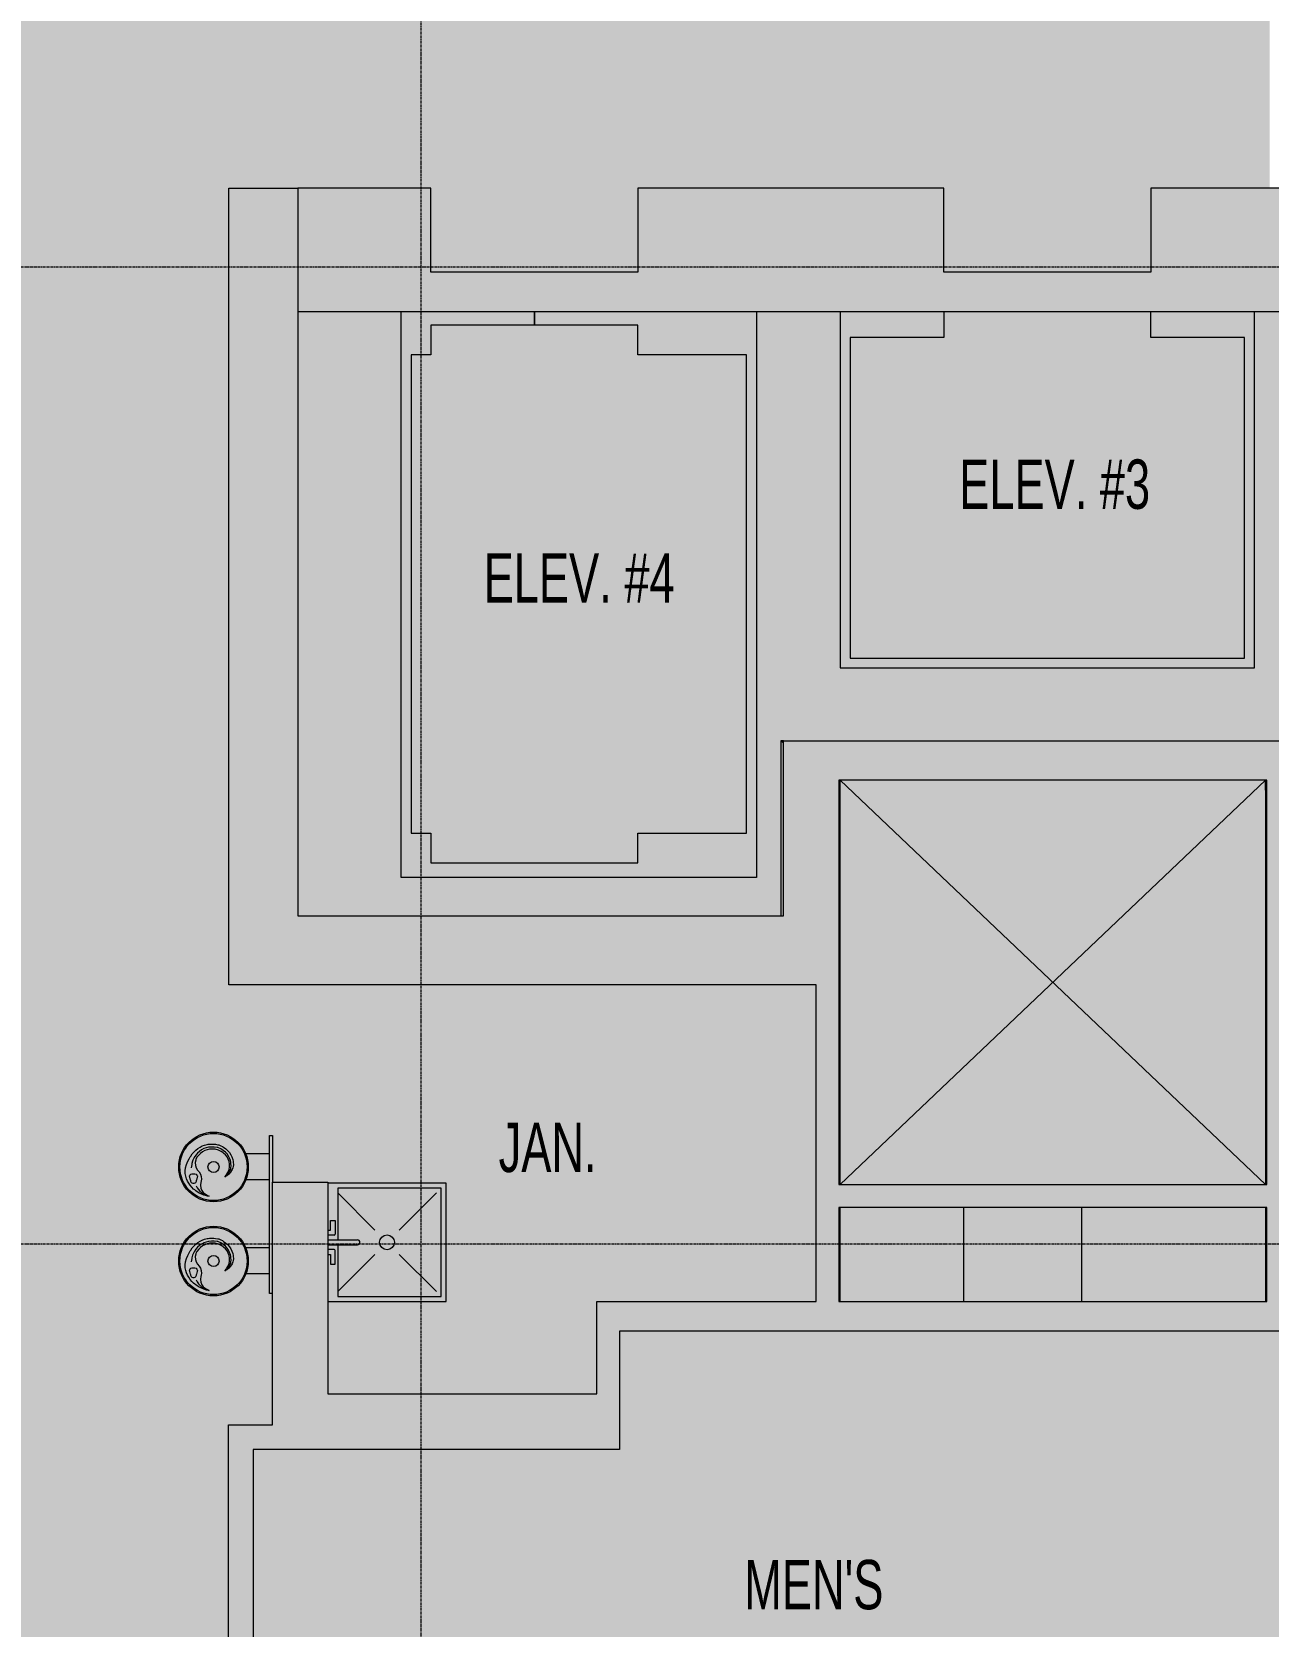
# Model space of a CAD drawing. Header units: inches. Extents: x -203 to 2908, y -968 to 768.
# Drawn here: x 515.8 to 766.5, y -290.8 to 32.3 of the extents above; entities that cross this region are included whole.
import ezdxf

# ---------------------------------------------------------------- set-up
doc = ezdxf.new("R2010")
doc.units = ezdxf.units.IN
doc.header["$MEASUREMENT"] = 0
doc.linetypes.add('Grid Line 1_2_', pattern=[0.875, 0.5, -0.125, 0.125, -0.125])
for name, color, linetype, lineweight in [('A-Anno-Bldg', 7, 'Continuous', 9), ('A-Bldg-Patt', 7, 'Continuous', 9), ('A-Cols-Bldg', 7, 'Continuous', 9), ('A-DETL-GENF', 92, 'Continuous', 9), ('A-DETL-THIN', 151, 'Continuous', 9), ('A-Flor-Evtr', 7, 'Continuous', 9), ('A-Flor-Pfix-Exst', 7, 'Continuous', 9), ('A-WALL', 113, 'Continuous', 13), ('A-Wall-Exst', 7, 'Continuous', 9), ('A-WALL-PATT', 111, 'Continuous', 13), ('I-WALL', 2, 'Continuous', 13), ('Jenner and Block 9fl_BB - MODIFIED_pb_dwg', 8, 'Continuous', 9), ('S-GRID', 1, 'Continuous', 9)]:
    doc.layers.add(name, color=color, linetype=linetype, lineweight=lineweight)
doc.styles.add('Arial Narrow', font='ARIALN.TTF', dxfattribs={"width": 0.8, "height": 10})

# ---------------------------------------------------------------- blocks, each defined once
blk = doc.blocks.new('Jenner and Block 9fl_BB - MODIFIED_pb_dwg-4752101-LEVEL 8 - RCP')
at = {"layer": 'A-Bldg-Patt'}
blk.add_hatch(color=256, dxfattribs=at).paths.add_polyline_path([(728.74, -224.99), (728.74, -205.94), (704.74, -205.94), (704.74, -224.99)], flags=0)
for p, q in [((728.74, -205.94), (704.74, -205.94)), ((704.74, -205.94), (704.74, -224.99)), ((728.74, -224.99), (728.74, -205.94)), ((704.74, -224.99), (728.74, -224.99))]:
    blk.add_line(p, q, dxfattribs=at)
at = {"layer": 'A-Cols-Bldg'}
for p, q in [((704.74, -205.94), (704.74, -224.99)), ((728.74, -224.99), (728.74, -205.94))]:
    blk.add_line(p, q, dxfattribs=at)
at = {"layer": 'A-Flor-Evtr'}
for p, q in [((662.73, -24.34), (662.73, -139.09)), ((763.73, -96.59), (763.73, -24.34)), ((765.98, -119.34), (679.73, -201.31)), ((765.98, -201.31), (679.73, -119.34))]:
    blk.add_line(p, q, dxfattribs=at)
at = {"layer": 'A-Flor-Evtr', "flags": 128}
for points in [[(662.73, -139.09), (590.73, -139.09), (590.73, -24.34)], [(617.73, -24.34), (617.73, -27.09), (596.73, -27.09), (596.73, -33.09), (592.73, -33.09), (592.73, -130.09), (596.73, -130.09), (596.73, -136.09), (638.73, -136.09), (638.73, -130.09), (660.73, -130.09), (660.73, -33.09), (638.73, -33.09), (638.73, -27.09), (617.73, -27.09), (617.73, -24.34)], [(679.73, -24.34), (679.73, -96.59), (763.73, -96.59)], [(700.73, -24.34), (700.73, -29.59), (681.73, -29.59), (681.73, -94.59), (761.73, -94.59)], [(761.73, -94.59), (761.73, -29.59), (742.73, -29.59), (742.73, -24.34)]]:
    blk.add_lwpolyline(points, dxfattribs=at)
at = {"layer": 'A-Flor-Pfix-Exst'}
for p, q in [((564.59, -191.38), (564.59, -200.84)), ((559.17, -195.02), (563.97, -195.02)), ((547.98, -200.43), (547.8, -199.56)), ((549.37, -199.56), (549.21, -200.43)), ((559.25, -200.27), (563.97, -200.27)), ((599.84, -201.01), (575.84, -201.01)), ((585.37, -210.53), (577.84, -203.01)), ((590.32, -210.53), (597.84, -203.01)), ((577.13, -211.56), (575.84, -211.56)), ((575.84, -212.51), (581.84, -212.51)), ((559.17, -214.09), (563.97, -214.09)), ((575.84, -213.51), (581.84, -213.51)), ((577.13, -214.45), (575.84, -214.45)), ((577.84, -223.01), (585.37, -215.48)), ((597.84, -223.01), (590.32, -215.48)), ((547.98, -219.5), (547.8, -218.63)), ((549.37, -218.63), (549.21, -219.5)), ((559.25, -219.34), (563.97, -219.34))]:
    blk.add_line(p, q, dxfattribs=at)
at = {"layer": 'A-Flor-Pfix-Exst', "flags": 128}
for points in [[(549.48, -194.01), (549.92, -193.73), (550.36, -193.48), (550.83, -193.29), (551.34, -193.17), (551.56, -193.13), (551.84, -193.12), (552.44, -193.09), (552.69, -193.1), (553.05, -193.15), (553.54, -193.22), (553.71, -193.27), (554.16, -193.47), (554.44, -193.6), (554.7, -193.75), (555.14, -194.08), (555.4, -194.32), (555.53, -194.44), (555.89, -194.84), (556.16, -195.28), (556.37, -195.71), (556.55, -196.21), (556.65, -196.61), (556.66, -196.75), (556.69, -197.3), (556.63, -197.64), (556.57, -197.93), (556.43, -198.28), (556.1, -198.78), (555.74, -199.18), (555.35, -199.52), (554.96, -199.72), (555.31, -199.44), (555.65, -199.01), (555.97, -198.54), (556.13, -198.18), (556.19, -197.88), (556.23, -197.55), (556.18, -197), (556.16, -196.76), (556.08, -196.46), (555.9, -195.97), (555.69, -195.53), (555.4, -195.1), (555.05, -194.72), (554.63, -194.37), (554.13, -194.06), (553.52, -193.81), (553.39, -193.77), (552.78, -193.72), (552.63, -193.71), (552.21, -193.73), (551.66, -193.76), (551.14, -193.88), (550.71, -194.03), (550.24, -194.29), (549.8, -194.61), (549.41, -194.94), (549.06, -195.34), (548.75, -195.84), (548.48, -196.39), (548.41, -196.56), (548.25, -197.06), (548.22, -197.24), (548.14, -197.9)], [(564.59, -223.38), (563.97, -223.38), (563.97, -191.38), (564.59, -191.38)], [(551.05, -203.28), (551.58, -203.56), (551.78, -203.69), (551.41, -203.65), (551.23, -203.62), (550.7, -203.45), (550.54, -203.4), (550.1, -203.2), (549.75, -203.02), (549.55, -202.91), (549.08, -202.58), (548.84, -202.4), (548.62, -202.22), (548.25, -201.85), (547.92, -201.45), (547.62, -201.02), (547.38, -200.61), (547.17, -200.13), (547.02, -199.63), (546.93, -199.09), (546.9, -198.83), (546.9, -198.52), (546.98, -197.91), (547.15, -197.25), (547.43, -196.59), (547.72, -196.06), (547.93, -195.68), (548.02, -195.53), (548.35, -195.07), (548.7, -194.67), (549.08, -194.31), (549.48, -194.01)], [(554.96, -199.72), (555.25, -199.35), (555.36, -199.18), (555.55, -198.85), (555.74, -198.38), (555.79, -198.22), (555.88, -197.73), (555.9, -197.34), (555.89, -197.15), (555.8, -196.62), (555.62, -196.13), (555.39, -195.69), (555.08, -195.28), (554.68, -194.91), (554.52, -194.78), (554.21, -194.58), (553.68, -194.31), (552.98, -194.1), (552.41, -194.1), (551.86, -194.14), (551.34, -194.26), (550.87, -194.43), (550.43, -194.66), (550, -194.98), (549.64, -195.34), (549.29, -195.77), (549.08, -196.21), (549.03, -196.33), (548.95, -196.85), (548.98, -197.42), (549.13, -197.92), (549.38, -198.36), (549.73, -198.75), (550, -199.19), (550.16, -199.64), (550.19, -200.24), (550.15, -200.54), (550.06, -200.87), (550.03, -201.37), (550.02, -201.46), (550.08, -202.04), (550.25, -202.53), (550.58, -202.94), (551.05, -203.28)], [(575.84, -225.01), (599.84, -225.01), (599.84, -201.01)], [(577.84, -213.51), (577.84, -224.01), (598.84, -224.01), (598.84, -202.01), (577.84, -202.01), (577.84, -212.51)], [(575.84, -210.56), (576.34, -210.56), (576.34, -208.56), (577.34, -208.56), (577.34, -211.35)], [(549.03, -215.4), (548.95, -215.92), (548.98, -216.49), (549.13, -216.99), (549.38, -217.44), (549.73, -217.83), (550, -218.27), (550.16, -218.71), (550.19, -219.31), (550.15, -219.61), (550.06, -219.95), (550.03, -220.45), (550.02, -220.53), (550.08, -221.11), (550.25, -221.6), (550.58, -222.01), (551.05, -222.35), (551.58, -222.64), (551.78, -222.76), (551.41, -222.72), (551.23, -222.69), (550.7, -222.53), (550.54, -222.47), (550.1, -222.27), (549.75, -222.09), (549.55, -221.99), (549.08, -221.65), (548.84, -221.47), (548.62, -221.29), (548.25, -220.93), (547.92, -220.53), (547.62, -220.09), (547.38, -219.68), (547.17, -219.2), (547.02, -218.7), (546.93, -218.17), (546.9, -217.9), (546.9, -217.59), (546.98, -216.99), (547.15, -216.32), (547.43, -215.66), (547.72, -215.13), (547.93, -214.75), (548.02, -214.61), (548.35, -214.14), (548.7, -213.74), (549.08, -213.38), (549.48, -213.08), (549.92, -212.8), (550.36, -212.56), (550.83, -212.36), (551.34, -212.24), (551.56, -212.21), (551.84, -212.19), (552.44, -212.16), (552.69, -212.17), (553.05, -212.22), (553.54, -212.3), (553.71, -212.34), (554.16, -212.54), (554.44, -212.67), (554.7, -212.82), (555.14, -213.16), (555.4, -213.39), (555.53, -213.51), (555.89, -213.91), (556.16, -214.35), (556.37, -214.79), (556.55, -215.29), (556.65, -215.69), (556.66, -215.82), (556.69, -216.38), (556.63, -216.71), (556.57, -217), (556.43, -217.36), (556.1, -217.85), (555.74, -218.25), (555.35, -218.59), (554.96, -218.79), (555.31, -218.51), (555.65, -218.09), (555.97, -217.61), (556.13, -217.25), (556.19, -216.95), (556.23, -216.62), (556.18, -216.07), (556.16, -215.83), (556.08, -215.53), (555.9, -215.05), (555.69, -214.6), (555.4, -214.18), (555.05, -213.8), (554.63, -213.44), (554.13, -213.13), (553.52, -212.88), (553.39, -212.84)], [(551.66, -212.83), (551.14, -212.95), (550.71, -213.1), (550.24, -213.36), (549.8, -213.68), (549.41, -214.02), (549.06, -214.42), (548.75, -214.91), (548.48, -215.46), (548.41, -215.63), (548.25, -216.13), (548.22, -216.31), (548.14, -216.97)], [(554.96, -218.79), (555.25, -218.42), (555.36, -218.26), (555.55, -217.92), (555.74, -217.45), (555.79, -217.3), (555.88, -216.81), (555.9, -216.41), (555.89, -216.23), (555.8, -215.69), (555.62, -215.2), (555.39, -214.77), (555.08, -214.35), (554.68, -213.99), (554.52, -213.85), (554.21, -213.65), (553.68, -213.38), (552.98, -213.17), (552.41, -213.17), (551.86, -213.21), (551.34, -213.33), (550.87, -213.5), (550.43, -213.74), (550, -214.05), (549.64, -214.41), (549.29, -214.85), (549.08, -215.28), (549.03, -215.4)], [(553.39, -212.84), (552.78, -212.8), (552.63, -212.78), (552.21, -212.8), (551.66, -212.83)], [(575.84, -215.45), (576.34, -215.45), (576.34, -217.45), (577.34, -217.45), (577.34, -214.67)]]:
    blk.add_lwpolyline(points, dxfattribs=at)
at = {"layer": 'A-Flor-Pfix-Exst'}
for centre, radius in [((552.65, -197.74), 7.06), ((552.65, -197.74), 6.81), ((552.65, -197.74), 1.12), ((552.65, -216.81), 7.06), ((552.65, -216.81), 6.81), ((587.84, -213.01), 1.5), ((552.65, -216.81), 1.12)]:
    blk.add_circle(centre, radius, dxfattribs=at)
for centre, radius, start, end in [((548.05, -199.51), 0.25, 107.3221, 191.1821), ((548.58, -201.22), 2.04, 72.5832, 107.3221), ((549.12, -199.51), 0.25, 349.6192, 72.5832), ((548.59, -200.44), 0.615, 178.7302, 1.2698), ((552.56, -200), 3.77, 204.5495, 258.0105), ((577.13, -211.35), 0.215, 270, 360), ((581.84, -213.01), 0.5, 270, 90), ((577.13, -214.67), 0.215, 0, 90), ((548.05, -218.58), 0.25, 107.3221, 191.1821), ((548.58, -220.3), 2.04, 72.5832, 107.3221), ((548.59, -219.52), 0.615, 178.7302, 1.2698), ((549.12, -218.59), 0.25, 349.6192, 72.5832), ((552.56, -219.08), 3.77, 204.5495, 258.0105)]:
    blk.add_arc(centre, radius, start, end, dxfattribs=at)
at = {"layer": 'A-Wall-Exst'}
for p, q in [((765.98, -119.34), (765.98, -201.31)), ((679.73, -224.99), (679.73, -205.94))]:
    blk.add_line(p, q, dxfattribs=at)
at = {"layer": 'A-Wall-Exst', "flags": 128}
for points in [[(668.23, -111.34), (667.73, -111.34), (667.73, -146.84)], [(679.48, -160.84), (679.73, -160.84), (679.73, -119.34)], [(765.98, -119.34), (765.98, -121.34), (766.24, -121.34)], [(679.73, -201.31), (679.73, -160.84), (679.48, -160.84)], [(765.98, -205.94), (765.98, -217.72), (765.98, -224.99)]]:
    blk.add_lwpolyline(points, dxfattribs=at)
at = {"layer": 'A-WALL-PATT', "color": 7, "lineweight": 9}
for p, q in [((765.98, -121.34), (765.98, -119.34)), ((679.48, -160.84), (679.73, -160.84))]:
    blk.add_line(p, q, dxfattribs=at)
at = {"layer": 'A-WALL-PATT', "color": 7, "lineweight": 9, "flags": 128}
for points in [[(668.23, -111.68), (667.73, -111.34)], [(679.48, -160.55), (679.73, -160.84)], [(766.24, -217.89), (765.98, -217.72)]]:
    blk.add_lwpolyline(points, close=True, dxfattribs=at)
at = {"layer": 'A-Anno-Bldg', "char_height": 10, "attachment_point": 1, "line_spacing_factor": 0.968573, "style": 'Arial Narrow'}
for s, insert, width in [('ELEV. #3', (703.87, -54.34), 46.0088), ('ELEV. #4', (607.43, -73.35), 46.0088), ('JAN.', (610.48, -188.77), 23.5536), ("MEN'S", (660.27, -277.39), 33.3167)]:
    blk.add_mtext(s, dxfattribs=dict(at, insert=insert, width=width))

msp = doc.modelspace()

# ---------------------------------------------------------------- hatches: boundary and pattern name
at = {"layer": 'A-DETL-GENF'}
h = msp.add_hatch(color=9, dxfattribs=at)
h.paths.add_polyline_path([(660.98, -433.44), (660.98, -433.94), (656.69, -433.94), (656.69, -433.44)], flags=0)
h.paths.add_polyline_path([(131.76, -847.99), (290.74, -780.5), (227.71, -632.01), (203.3, -642.37), (194.97, -622.75), (199.23, -620.94), (205.75, -636.3), (297.88, -597.2), (299.68, -601.45), (231.97, -630.2), (295, -778.69), (401.08, -733.65), (338.06, -585.16), (336.5, -585.82), (334.7, -581.57), (419.28, -545.66), (421.09, -549.92), (342.31, -583.36), (405.34, -731.84), (515.31, -685.15), (511.69, -685.15), (511.69, -619.4), (491.89, -619.4), (491.89, -612.4), (492.01, -612.4), (492.01, -532.94), (471.73, -532.94), (471.73, -528.42), (457.91, -534.29), (456.1, -530.03), (470.83, -523.78), (471.73, -525.91), (471.73, -508.94), (495.73, -508.94), (495.73, -510.53), (555.67, -510.53), (555.67, -394.75), (560.67, -394.75), (560.67, -437.31), (560.17, -437.31), (560.17, -441.94), (560.67, -441.94), (560.67, -498.09), (620.88, -498.09), (620.88, -477.65), (625.88, -477.65), (625.88, -500.46), (758.51, -500.46), (758.46, -433.94), (754.23, -433.94), (754.23, -433.44), (758.51, -433.44), (758.51, -376.94), (697.48, -376.94), (697.48, -433.44), (721.73, -433.44), (721.73, -433.94), (693.48, -433.94), (693.48, -433.44), (696.98, -433.43), (696.98, -376.94), (661.48, -376.94), (661.48, -433.44), (660.98, -433.44), (660.98, -376.94), (625.46, -376.94), (625.46, -433.44), (624.19, -433.44), (624.19, -433.94), (625.46, -433.94), (625.46, -441.94), (600.17, -441.94), (600.17, -437.31), (620.83, -437.31), (620.83, -304.37), (601.17, -304.37), (601.17, -299.75), (634.61, -299.75), (634.61, -357.01), (665.48, -357.01), (665.48, -344.95), (665.98, -344.95), (665.98, -357.01), (696.98, -357.01), (696.98, -299.95), (699.23, -299.95), (699.23, -300.45), (697.48, -300.45), (697.48, -357.01), (733.48, -357.01), (733.48, -300.45), (731.73, -300.45), (731.73, -299.95), (757.71, -299.95), (757.71, -300.45), (733.98, -300.45), (733.98, -357.01), (793.96, -357.01), (793.96, -300.45), (790.21, -300.45), (790.21, -299.95), (793.96, -299.95), (793.96, -230.99), (634.98, -230.99), (634.98, -254.99), (560.67, -254.98), (560.67, -299.75), (561.17, -299.75), (561.17, -304.37), (560.67, -304.37), (560.67, -346.75), (555.67, -346.75), (555.67, -249.98), (564.59, -249.98), (564.59, -200.84), (575.84, -200.84), (575.84, -243.74), (630.36, -243.74), (630.36, -224.99), (674.86, -224.99), (674.86, -160.84), (555.74, -160.84), (555.74, 0.66), (596.73, 0.66), (596.73, -16.34), (638.73, -16.34), (638.73, 0.66), (700.73, 0.66), (700.73, -16.34), (742.73, -16.34), (742.73, 0.66), (766.8, 0.66), (766.8, 103.43), (726.05, 103.43), (726.05, 294.15), (766.8, 294.15), (766.8, 350.67), (785.11, 350.67), (785.11, 346.92), (771.42, 346.92), (771.42, 227.06), (826.8, 227.06), (826.8, 228.74), (831.42, 228.74), (831.42, 268.74), (826.8, 268.74), (826.8, 346.92), (825.11, 346.92), (825.11, 350.67), (1166.99, 350.67), (1166.99, 227.06), (1492.42, 227.06), (1492.42, 350.67), (1553.42, 350.67), (1553.42, 351.59), (1718.67, 351.59), (1718.67, 360.59), (1723.3, 360.59), (1723.3, 351.59), (1910.23, 351.59), (1910.23, 580.43), (-120.35, 580.43), (-120.35, 406.96), (48.71, 406.96), (48.71, 428.91), (66.73, 428.91), (66.73, 424.29), (53.33, 424.29), (53.33, 330.65), (48.71, 330.65), (48.71, 402.34), (-120.35, 402.34), (-120.35, 286.96), (48.71, 286.96), (48.71, 290.65), (53.33, 290.65), (53.33, 280.65), (48.71, 280.65), (48.71, 282.34), (-120.35, 282.34), (-120.35, 166.96), (48.71, 166.96), (48.71, 240.65), (53.33, 240.65), (53.33, 160.65), (48.71, 160.65), (48.71, 162.34), (-120.35, 162.34), (-120.35, 0.55), (-80.76, 0.55), (-80.76, -14.04), (48.71, -14.04), (48.71, 120.65), (53.33, 120.65), (53.33, -25.35), (48.71, -25.35), (48.71, -18.66), (-80.76, -18.66), (-80.76, -30.95), (-120.35, -30.95), (-120.35, -193.04), (48.71, -193.04), (48.71, -65.35), (53.33, -65.35), (53.33, -220.93), (67.88, -255.19), (63.62, -257), (48.71, -221.87), (48.71, -197.66), (-120.35, -197.66), (-120.35, -254.17), (-74.95, -361.1), (79.91, -295.37), (79.25, -293.82), (83.5, -292.01), (138.94, -422.62), (134.69, -424.43), (81.71, -299.63), (-73.15, -365.36), (42.29, -637.25), (197.13, -571.52), (169.07, -505.43), (173.33, -503.62), (203.19, -573.97), (182.94, -582.57), (183.6, -584.12), (179.34, -585.93), (178.68, -584.37), (44.1, -641.5), (118.32, -816.32)], flags=0)
h.paths.add_polyline_path([(225.76, -805.76), (216.38, -783.67), (238.47, -774.29), (247.85, -796.38), (227.71, -804.93)], flags=0)
h.paths.add_polyline_path([(446.67, -711.97), (437.29, -689.88), (459.38, -680.5), (468.76, -702.59), (455.33, -708.29)], flags=0)
h.paths.add_polyline_path([(516.31, -684.73), (893.34, -524.65), (963.74, -524.65), (963.74, -523.31), (943.94, -523.31), (943.94, -499.31), (963.74, -499.31), (963.74, -496.94), (968.74, -496.94), (968.74, -456.94), (963.74, -456.94), (963.74, -457.44), (946.48, -457.44), (946.48, -308.86), (799.96, -308.86), (799.96, -363.01), (764.51, -363.01), (764.51, -516.53), (744.73, -516.53), (744.73, -518.83), (942.73, -518.83), (942.73, -523.83), (744.73, -523.83), (744.73, -532.94), (725.26, -532.94), (725.26, -561.42), (744.73, -561.42), (744.73, -585.42), (725.26, -585.42), (725.26, -591.53), (659.62, -619.4), (590.81, -619.4), (590.81, -647.06), (516.73, -647.06), (516.73, -643.56), (587.31, -643.56), (587.31, -619.4), (516.31, -619.4), (516.31, -647.06)], flags=0)
h.paths.add_polyline_path([(641.71, -612.4), (658.19, -612.4), (718.26, -586.9), (718.26, -516.53), (499.01, -516.53), (499.01, -612.4), (590.81, -612.4)], flags=0)
h.paths.add_polyline_path([(266.06, -553.39), (246.26, -506.74), (353.03, -461.4), (225.02, -159.89), (118.32, -205.4), (108.25, -181.68), (108.25, 5.05), (112.87, 5.05), (112.87, -31.04), (203.26, -31.04), (203.26, 5.05), (260.18, 5.05), (261.13, 4.11), (257.73, 4.11), (257.73, 0.96), (258.26, 0.43), (250.87, 0.43), (250.87, -35.66), (237.05, -35.66), (237.05, -149.24), (363.42, -149.24), (363.42, -0.52), (297.73, -0.52), (297.73, 4.11), (495.73, 4.11), (495.73, -81.52), (491.11, -81.52), (491.11, -0.52), (368.05, -0.52), (368.05, -149.24), (491.11, -149.24), (491.11, -121.52), (495.73, -121.52), (495.73, -271.65), (491.11, -271.65), (491.11, -229.94), (467.11, -229.94), (467.11, -196.21), (491.11, -196.21), (491.11, -153.87), (237.05, -153.87), (237.05, -179.26), (294.82, -315.34), (491.11, -315.34), (491.11, -311.65), (495.73, -311.65), (495.73, -455.18), (418.47, -487.97), (416.67, -483.71), (491.11, -452.12), (491.11, -319.96), (296.78, -319.96), (374, -501.83), (379.85, -499.34), (381.65, -503.6), (372.58, -507.45), (361.98, -482.48), (304.78, -506.77), (315.23, -531.4), (266.31, -553.28)], flags=0)
h.paths.add_polyline_path([(266.31, -548.22), (309.2, -529.03), (293.38, -491.75), (250.13, -510.11), (250.18, -510.21), (271.83, -501.02), (281.21, -523.11), (259.56, -532.3), (266.06, -547.64)], flags=0)
h.paths.add_polyline_path([(3.31, -538.98), (-6.07, -516.89), (16.02, -507.51), (25.4, -529.6), (5.12, -538.21)], flags=0)
h.paths.add_polyline_path([(27.39, -520.28), (25.5, -516.06), (150.98, -462.8), (150.32, -461.25), (154.57, -459.44), (157.7, -466.8), (153.44, -468.61), (152.78, -467.06), (30.58, -518.93)], flags=0)
h.paths.add_polyline_path([(744.73, -510.53), (758.51, -510.53), (758.51, -505.09), (560.67, -505.09), (560.67, -510.53), (720.73, -510.53), (720.73, -508.94), (744.73, -508.94)], flags=0)
h.paths.add_polyline_path([(302.97, -502.51), (360.17, -478.23), (354.84, -465.66), (297.64, -489.95), (302.68, -501.83)], flags=0)
h.paths.add_polyline_path([(951.48, -452.44), (963.74, -452.44), (963.74, -308.86), (951.48, -308.86), (951.48, -441.41)], flags=0)
h.paths.add_polyline_path([(625.46, -370.94), (758.51, -370.94), (758.51, -363.01), (625.46, -363.01), (625.46, -365.13)], flags=0)
h.paths.add_polyline_path([(631.11, -357.01), (631.11, -304.37), (625.46, -304.37), (625.46, -357.01)], flags=0)
h.paths.add_polyline_path([(968.74, -347.36), (968.74, -342.74), (967.22, -342.74), (967.22, -347.36)], flags=0)
h.paths.add_polyline_path([(799.96, -303.86), (963.74, -303.86), (963.74, -267.34), (968.74, -267.34), (968.74, -227.34), (965.73, -227.33), (965.73, -224.72), (769.74, -224.72), (769.74, -224.99), (799.96, -224.99), (799.96, -300.45)], flags=0)
h.paths.add_polyline_path([(739.5, -224.99), (766.24, -224.99), (766.24, -205.94), (679.48, -205.94), (679.48, -224.99), (682.19, -224.99)], flags=0)
h.paths.add_polyline_path([(968.13, -222.33), (968.13, -204.94), (965.44, -204.94), (965.44, -199.94), (988.73, -199.94), (988.73, -161.74), (993.73, -161.74), (993.73, -121.74), (988.73, -121.74), (988.73, -121.34), (980.11, -121.34), (980.11, -122.59), (769.74, -122.59), (769.74, -217.72), (965.73, -217.72), (965.73, -222.33)], flags=0)
h.paths.add_polyline_path([(490.79, -201.31), (491.11, -201.31), (491.11, -200.83), (471.73, -200.83), (471.73, -201.31), (472.22, -201.31)], flags=0)
h.paths.add_polyline_path([(739.5, -201.31), (766.24, -201.31), (766.24, -119.34), (679.48, -119.34), (679.48, -201.31)], flags=0)
h.paths.add_polyline_path([(232.42, -168.37), (232.42, -156.73), (228.24, -158.51), (229.11, -160.57)], flags=0)
h.paths.add_polyline_path([(584.68, -146.84), (668.23, -146.84), (668.23, -111.34), (771.73, -111.34), (771.73, -24.34), (569.74, -24.34), (569.74, -146.84)], flags=0)
h.paths.add_polyline_path([(866.11, -111.34), (979.73, -111.34), (979.73, -24.34), (776.36, -24.34), (776.36, -111.34), (793.78, -111.34)], flags=0)
h.paths.add_polyline_path([(237.05, -31.04), (246.25, -31.04), (246.25, -29.34), (237.05, -29.34)], flags=0)
h.paths.add_polyline_path([(220.73, -31.04), (232.42, -31.04), (232.42, -29.34), (220.73, -29.34), (220.73, -1.34), (246.25, -1.34), (246.25, 0.43), (207.88, 0.43), (207.88, -31.04)], flags=0)
h.paths.add_polyline_path([(-84.26, -27.45), (-84.26, -27.34), (-117.75, -27.34), (-117.75, -2.95), (-120.35, -2.95), (-120.35, -27.45), (-93.75, -27.45)], flags=0)
h.paths.add_polyline_path([(805.11, -16.34), (846.73, -16.34), (846.73, 0.66), (804.73, 0.66), (804.73, -16.34)], flags=0)
h.paths.add_polyline_path([(908.73, -16.34), (950.73, -16.34), (950.73, 0.66), (908.73, 0.66)], flags=0)
h.paths.add_polyline_path([(562.05, 72.48), (430.42, 72.48), (430.42, 109.37), (435.05, 109.37), (435.05, 77.11), (557.42, 77.11), (557.42, 182.43), (528.42, 182.43), (528.42, 187.24), (533.05, 187.24), (533.05, 187.06), (557.42, 187.06), (557.42, 226.43), (533.05, 226.43), (533.05, 226.24), (528.42, 226.24), (528.42, 226.43), (396.05, 226.43), (396.05, 151.06), (436.94, 151.06), (436.94, 146.43), (354.94, 146.43), (354.94, 151.06), (378.94, 151.06), (378.94, 226.43), (229.67, 226.43), (229.67, 187.33), (265.36, 187.33), (265.36, 182.71), (229.67, 182.71), (229.67, 77.11), (354.94, 77.11), (354.94, 109.37), (359.57, 109.37), (359.57, 72.48), (108.25, 72.48), (108.25, 129.02), (112.87, 129.02), (112.87, 77.11), (225.04, 77.11), (225.04, 176.71), (112.87, 176.71), (112.87, 169.02), (108.25, 169.02), (108.25, 181.33), (225.04, 181.33), (225.04, 348.74), (107.25, 348.74), (107.25, 353.37), (229.67, 353.37), (229.67, 231.06), (557.42, 231.06), (557.42, 353.37), (589.73, 353.37), (589.73, 348.74), (562.05, 348.74), (562.05, 231.06), (589.73, 231.06), (589.73, 226.43), (562.05, 226.43), (562.05, 77.11), (590.73, 77.11), (590.73, 72.48), (569.74, 72.48)], flags=0)
h.paths.add_polyline_path([(1413.73, 74.67), (1473.05, 74.67), (1473.05, 222.43), (1334.05, 222.43), (1334.05, 99.48), (1413.73, 99.48), (1413.73, 77.92)], flags=0)
h.paths.add_polyline_path([(1230.55, 75.11), (1235.73, 75.11), (1235.73, 94.86), (1227.42, 94.86), (1227.42, 99.48), (1329.42, 99.48), (1329.42, 222.43), (1167.42, 222.43), (1167.42, 75.11), (1228.1, 75.11)], flags=0)
h.paths.add_polyline_path([(648.8, 103.43), (648.8, 294.15), (667.05, 294.15), (667.05, 103.43), (653.42, 103.43)], flags=0)
h.paths.add_polyline_path([(653.42, 108.06), (662.42, 108.06), (662.42, 289.52), (653.42, 289.52), (653.42, 117.06)], flags=0)
h.paths.add_polyline_path([(730.67, 108.06), (766.8, 108.06), (766.8, 289.52), (730.67, 289.52), (730.67, 205.15)], flags=0)
h.paths.add_polyline_path([(391.42, 151.06), (391.42, 226.43), (383.57, 226.43), (383.57, 151.06)], flags=0)
h.paths.add_polyline_path([(1718.67, 400.59), (1718.67, 419.29), (1716.73, 419.29), (1716.73, 423.91), (1718.67, 423.91), (1718.67, 580.15), (1723.3, 580.15), (1723.3, 400.59)], flags=0)
h.paths.add_polyline_path([(1617.05, 409.29), (1609.73, 409.29), (1609.73, 413.91), (1612.42, 413.91), (1612.42, 580.15), (1617.05, 580.15), (1617.05, 413.91), (1663.42, 413.91), (1663.42, 423.91), (1676.73, 423.91), (1676.73, 419.29), (1668.05, 419.29), (1668.05, 409.29), (1663.42, 409.29)], flags=0)
h.paths.add_polyline_path([(1452.9, 409.29), (1422.73, 409.29), (1422.73, 413.91), (1492.42, 413.91), (1492.42, 580.15), (1497.05, 580.15), (1497.05, 413.91), (1569.73, 413.91), (1569.73, 409.29), (1454.51, 409.29)], flags=0)
h.paths.add_polyline_path([(1372.42, 409.29), (1301.73, 409.29), (1301.73, 413.91), (1372.42, 413.91), (1372.42, 580.15), (1377.05, 580.15), (1377.05, 413.91), (1382.73, 413.91), (1382.73, 409.29), (1377.05, 409.29)], flags=0)
h.paths.add_polyline_path([(1249.73, 409.29), (1249.73, 413.91), (1252.42, 413.91), (1252.42, 548.65), (1257.05, 548.65), (1257.05, 413.91), (1261.73, 413.91), (1261.73, 409.29), (1252.42, 409.29)], flags=0)
h.paths.add_polyline_path([(1106.65, 409.29), (1006.11, 409.29), (1006.11, 413.91), (1132.42, 413.91), (1132.42, 580.15), (1137.05, 580.15), (1137.05, 413.91), (1209.73, 413.91), (1209.73, 409.29), (1126.56, 409.29)], flags=0)
h.paths.add_polyline_path([(894.32, 409.29), (826.11, 409.29), (826.11, 413.91), (830.8, 413.91), (830.8, 580.15), (835.42, 580.15), (835.42, 413.91), (909.11, 413.91), (909.11, 409.29)], flags=0)
h.paths.add_polyline_path([(956.8, 409.29), (949.11, 409.29), (949.11, 413.91), (956.8, 413.91), (956.8, 548.65), (961.42, 548.65), (961.42, 413.91), (966.11, 413.91), (966.11, 409.29), (961.42, 409.29)], flags=0)
h.paths.add_polyline_path([(521.73, 409.29), (521.73, 413.91), (652.42, 413.91), (652.42, 580.15), (657.05, 580.15), (657.05, 413.91), (786.11, 413.91), (786.11, 409.29), (557.42, 409.29)], flags=0)
h.paths.add_polyline_path([(477.05, 409.29), (465.73, 409.29), (465.73, 413.91), (472.42, 413.91), (472.42, 580.15), (477.05, 580.15), (477.05, 413.91), (481.73, 413.91), (481.73, 409.29)], flags=0)
h.paths.add_polyline_path([(357.05, 409.29), (279.73, 409.29), (279.73, 413.91), (352.42, 413.91), (352.42, 580.15), (357.05, 580.15), (357.05, 413.91), (425.73, 413.91), (425.73, 409.29)], flags=0)
h.paths.add_polyline_path([(239.73, 409.29), (225.73, 409.29), (225.73, 413.91), (232.42, 413.91), (232.42, 550.9), (237.05, 550.9), (237.05, 413.91), (239.73, 413.91)], flags=0)
h.paths.add_polyline_path([(185.73, 409.29), (112.42, 409.29), (112.42, 424.29), (106.73, 424.29), (106.73, 428.91), (112.42, 428.91), (112.42, 580.15), (117.05, 580.15), (117.05, 413.91), (185.73, 413.91)], flags=0)
h.paths.add_polyline_path([(222.73, 497.61), (222.73, 577.15), (246.73, 577.15), (246.73, 553.15), (222.73, 553.15)], flags=0)
h.paths.add_polyline_path([(1542.73, 553.15), (1542.73, 577.15), (1566.73, 577.15), (1566.73, 553.15), (1563.48, 553.15)], flags=0)
h.paths.add_polyline_path([(1266.73, 553.15), (1242.73, 553.15), (1242.73, 577.15), (1266.73, 577.15)], flags=0)
h.paths.add_polyline_path([(966.73, 553.15), (942.73, 553.15), (942.73, 577.15), (966.73, 577.15)], flags=0)
h.paths.add_polyline_path([(620.73, 553.15), (596.73, 553.15), (596.73, 577.15), (620.73, 577.15)], flags=0)
h.paths.add_polyline_path([(-39.27, 553.15), (-39.27, 577.15), (-15.27, 577.15), (-15.27, 553.15)], flags=0)
h = msp.add_hatch(color=7, dxfattribs=at)
h.paths.add_polyline_path([(464.83, -720.82), (893.53, -538.81), (1016.23, -538.81), (1016.23, -524.94), (892.67, -524.94), (457.06, -709.88), (459.54, -715.74), (462.19, -714.61)], flags=0)
h.paths.add_polyline_path([(3.31, -538.98), (25.4, -529.6), (16.02, -507.51), (-6.07, -516.89), (-5.16, -519.03)], flags=0)
h.paths.add_polyline_path([(1684.59, -538.81), (1737.17, -538.81), (1737.17, -496.55), (1730.17, -496.55), (1730.17, -494.3), (1723.7, -494.3), (1723.7, -524.65), (1674.68, -524.65), (1674.68, -531.81), (1676.23, -531.81), (1676.23, -538.81), (1681.04, -538.81)], flags=0)
h.paths.add_polyline_path([(492.17, -532.94), (492.17, -512), (471.73, -512), (471.73, -532.94), (492.01, -532.94)], flags=0)
h.paths.add_polyline_path([(259.11, -532.49), (281.21, -523.11), (271.83, -501.02), (249.74, -510.4), (257.64, -529.03)], flags=0)
h.paths.add_polyline_path([(491.11, -225.31), (494.81, -225.31), (494.81, -201.31), (471.73, -201.31), (471.73, -225.31), (489.31, -225.31)], flags=0)
h.paths.add_polyline_path([(979.73, -121.34), (993.73, -121.34), (993.73, 0.66), (950.73, 0.66), (950.73, -16.34), (908.73, -16.34), (908.73, 0.66), (846.73, 0.66), (846.73, -16.34), (804.73, -16.34), (804.73, 0.66), (742.73, 0.66), (742.73, -16.34), (700.73, -16.34), (700.73, 0.66), (638.73, 0.66), (638.73, -16.34), (596.73, -16.34), (596.73, 0.66), (569.74, 0.66), (569.74, -24.34), (979.73, -24.34), (979.73, -111.34)], flags=0)
h.paths.add_polyline_path([(1258.46, -29.34), (1268.73, -29.34), (1268.73, -3.4), (1240.73, -3.4), (1240.73, -29.34), (1257.93, -29.34)], flags=0)
h.paths.add_polyline_path([(1557.17, -29.34), (1582.73, -29.34), (1582.73, -1.34), (1556.36, -1.34), (1556.36, -29.34)], flags=0)
h.paths.add_polyline_path([(248.73, -29.34), (248.73, -1.34), (220.73, -1.34), (220.73, -29.34), (246.25, -29.34)], flags=0)
h.paths.add_polyline_path([(-84.26, -27.34), (-84.26, -2.95), (-117.75, -2.95), (-117.75, -27.34), (-93.75, -27.34)], flags=0)
h.paths.add_polyline_path([(1737.17, 284.95), (1737.17, 337.71), (1772.13, 337.71), (1772.13, 351.59), (1723.3, 351.59), (1723.3, 284.95)], flags=0)
h.paths.add_polyline_path([(1910.23, 337.71), (1924.09, 337.71), (1924.09, 580.15), (1910.23, 580.15), (1910.23, 351.59), (1889.03, 351.59), (1889.03, 337.71)], flags=0)
h.paths.add_polyline_path([(1542.73, 553.15), (1566.73, 553.15), (1566.73, 577.15), (1542.73, 577.15)], flags=0)
h.paths.add_polyline_path([(1257.05, 553.15), (1266.73, 553.15), (1266.73, 577.15), (1242.73, 577.15), (1242.73, 553.15), (1252.42, 553.15)], flags=0)
h.paths.add_polyline_path([(961.42, 553.15), (966.73, 553.15), (966.73, 577.15), (942.73, 577.15), (942.73, 553.15), (956.8, 553.15)], flags=0)
h.paths.add_polyline_path([(596.73, 553.15), (620.73, 553.15), (620.73, 577.15), (596.73, 577.15)], flags=0)
h.paths.add_polyline_path([(222.73, 553.15), (246.73, 553.15), (246.73, 577.15), (222.73, 577.15)], flags=0)
h.paths.add_polyline_path([(-15.27, 553.15), (-15.27, 577.15), (-39.27, 577.15), (-39.27, 553.15)], flags=0)
at = {"layer": 'A-WALL-PATT', "lineweight": 9}
for points in [[(569.74, -146.84), (569.74, 0.66), (555.74, 0.66), (555.74, -146.84)], [(674.86, -146.84), (679.48, -146.84), (679.48, -111.34), (668.23, -111.34), (668.23, -146.84)], [(679.48, -119.34), (769.74, -119.34), (769.74, -111.34), (679.48, -111.34)], [(766.24, -224.99), (769.74, -224.99), (769.74, -119.34), (766.24, -119.34), (766.24, -224.72)], [(674.86, -160.84), (679.48, -160.84), (679.48, -146.84), (555.74, -146.84), (555.74, -160.84), (584.68, -160.84)], [(674.86, -224.99), (679.48, -224.99), (679.48, -160.84), (674.86, -160.84), (674.86, -205.94)], [(564.59, -254.98), (575.84, -254.98), (575.84, -200.84), (564.59, -200.84), (564.59, -249.98)], [(766.24, -205.94), (766.24, -201.31), (679.48, -201.31), (679.48, -205.94), (739.5, -205.94)], [(631.11, -254.99), (634.98, -254.99), (634.98, -224.99), (630.36, -224.99), (630.36, -254.99)], [(793.96, -230.99), (793.96, -224.99), (634.98, -224.99), (634.98, -230.99), (769.74, -230.99)], [(620.83, -254.99), (630.36, -254.99), (630.36, -243.74), (575.84, -243.74), (575.87, -254.99), (584.68, -254.99)], [(555.67, -346.75), (560.67, -346.75), (560.67, -249.98), (555.67, -249.98), (555.67, -319.96)], [(560.67, -254.98), (564.59, -254.98), (564.59, -249.98), (560.67, -249.98)]]:
    msp.add_hatch(color=7, dxfattribs=at).paths.add_polyline_path(points, flags=0)

# ---------------------------------------------------------------- linework, layer by layer
at = {"layer": 'A-DETL-THIN'}
for p, q in [((596.73, 0.66), (569.74, 0.66)), ((569.74, 0.66), (569.74, -24.34)), ((596.73, -16.34), (596.73, 0.66)), ((700.73, 0.66), (638.73, 0.66)), ((638.73, 0.66), (638.73, -16.34)), ((700.73, -16.34), (700.73, 0.66)), ((804.73, 0.66), (742.73, 0.66)), ((742.73, 0.66), (742.73, -16.34)), ((638.73, -16.34), (596.73, -16.34)), ((742.73, -16.34), (700.73, -16.34)), ((569.74, -24.34), (979.73, -24.34))]:
    msp.add_line(p, q, dxfattribs=at)
at = {"layer": 'A-WALL', "color": 8, "lineweight": 20}
for p, q in [((555.74, -160.84), (555.74, 0.66)), ((555.74, 0.66), (569.74, 0.66)), ((569.74, -24.34), (569.74, -146.84)), ((668.23, -146.84), (668.23, -111.34)), ((668.23, -111.34), (771.73, -111.34)), ((766.24, -119.34), (679.48, -119.34)), ((679.48, -119.34), (679.48, -201.31)), ((569.74, -146.84), (668.23, -146.84)), ((674.86, -160.84), (555.74, -160.84)), ((674.86, -224.99), (674.86, -160.84)), ((564.59, -249.98), (564.59, -200.84)), ((564.59, -200.84), (575.84, -200.84)), ((575.84, -200.84), (575.84, -243.74)), ((679.48, -201.31), (766.24, -201.31)), ((679.48, -205.94), (679.48, -224.99)), ((766.24, -205.94), (679.48, -205.94)), ((630.36, -243.74), (630.36, -224.99)), ((630.36, -224.99), (634.98, -224.99)), ((634.98, -230.99), (634.98, -254.99)), ((575.84, -243.74), (630.36, -243.74)), ((575.84, -254.98), (564.59, -254.98)), ((575.84, -254.99), (575.84, -254.98)), ((634.98, -254.99), (575.84, -254.99))]:
    msp.add_line(p, q, dxfattribs=at)
at = {"layer": 'I-WALL', "color": 8, "lineweight": 20}
for p, q in [((766.24, -201.31), (766.24, -119.34)), ((766.24, -224.99), (766.24, -205.94)), ((634.98, -224.99), (674.86, -224.99)), ((679.48, -224.99), (766.24, -224.99)), ((793.96, -230.99), (634.98, -230.99)), ((555.67, -346.75), (555.67, -249.98)), ((555.67, -249.98), (564.59, -249.98)), ((560.67, -254.98), (560.67, -299.75)), ((564.59, -254.98), (560.67, -254.98))]:
    msp.add_line(p, q, dxfattribs=at)
at = {"layer": 'S-GRID', "linetype": 'Grid Line 1_2_'}
for p, q in [((594.73, -968.26), (594.73, 744.46)), ((-203.03, -15.31), (2046, -15.31)), ((-203.03, -213.31), (2046, -213.31))]:
    msp.add_line(p, q, dxfattribs=at)

# ---------------------------------------------------------------- block references
at = {"layer": 'Jenner and Block 9fl_BB - MODIFIED_pb_dwg', "color": 7}
msp.add_blockref('Jenner and Block 9fl_BB - MODIFIED_pb_dwg-4752101-LEVEL 8 - RCP', (0, 0), dxfattribs=at)

doc.saveas('drawing.dxf')
